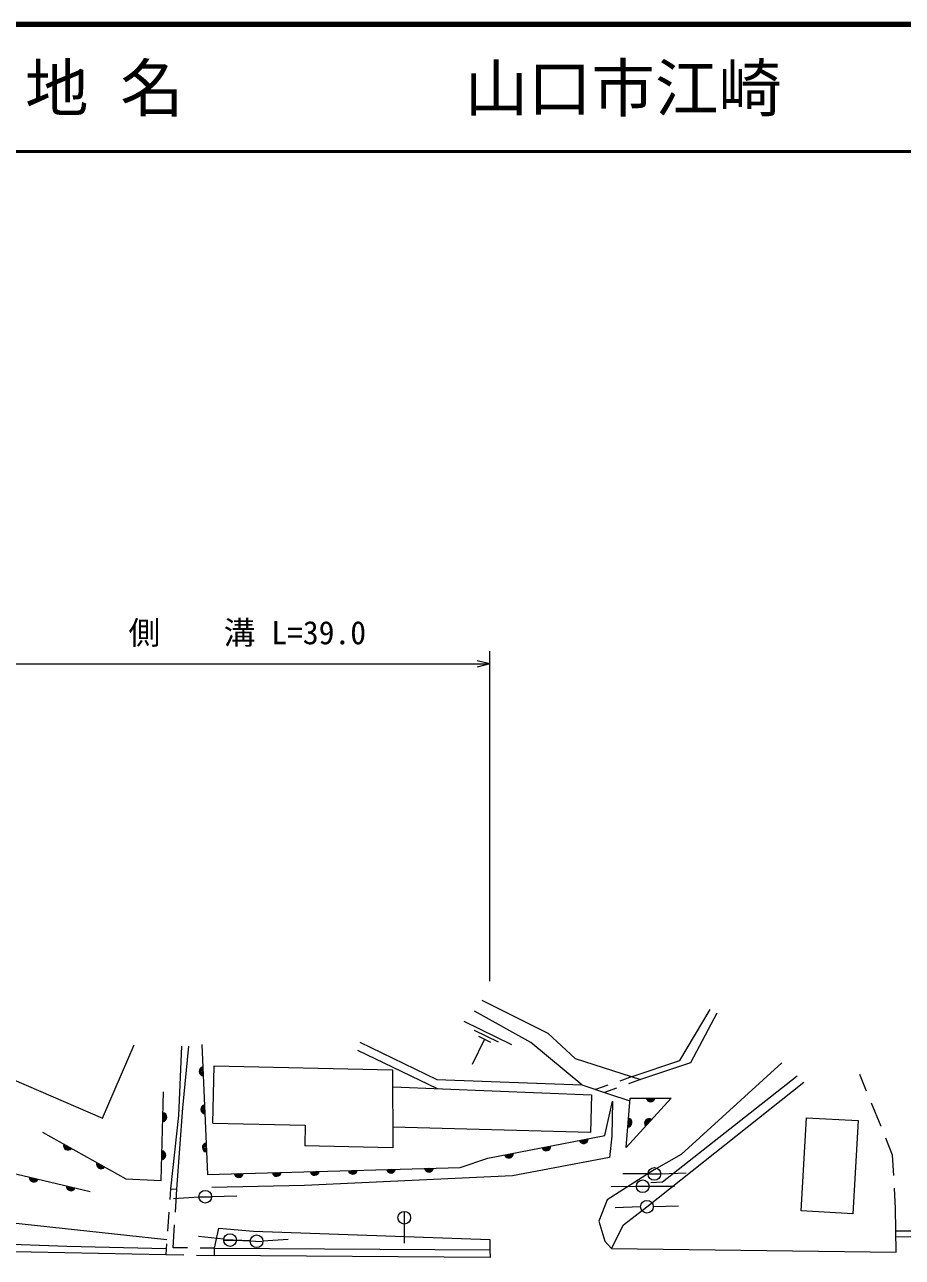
# Model space of a CAD drawing. Units: millimetres, scale not verified. Extents: x 40000 to 680000, y 20000 to 380000.
# Drawn here: x 370344 to 439527, y 282808 to 380000 of the extents above; entities that cross this region are included whole.
import ezdxf
from ezdxf.enums import TextEntityAlignment as Align

# ---------------------------------------------------------------- set-up
doc = ezdxf.new("R2010")
doc.units = ezdxf.units.MM
doc.header["$LTSCALE"] = 1000
for name, color, linetype, lineweight in [('M-BGD', 7, 'Continuous', 13), ('M-STR-HTXT', 7, 'Continuous', 13), ('M-STR-STRC', 7, 'Continuous', 13), ('M-TTL', 2, 'Continuous', 140), ('M-TTL-LINE', 7, 'Continuous', 50)]:
    doc.layers.add(name, color=color, linetype=linetype, lineweight=lineweight)
doc.layers.add('M-TTL-TXT', color=7, linetype='Continuous')
doc.styles.add('ＭＳ ゴシック', font='')
doc.styles.get('ＭＳ ゴシック').set_extended_font_data('MS Gothic')

msp = doc.modelspace()

# ---------------------------------------------------------------- linework, layer by layer
at = {"layer": 'M-BGD'}
for p, q in [((404967, 301440), (408722, 299586)), ((405783, 300726), (407660, 299799)), ((406598, 300012), (405609, 298010)), ((406128, 300244), (407067, 299781)), ((396581, 299143), (402848, 296117)), ((385174, 293375), (385269, 297900)), ((418221, 297054), (417245, 296710)), ((418888, 296840), (417939, 296492)), ((436712, 295898), (436174, 297218)), ((416302, 296378), (415327, 296034)), ((417000, 296148), (416051, 295800)), ((437845, 293121), (437090, 294973)), ((414956, 292648), (399362, 293070)), ((438762, 290875), (438223, 292195)), ((438849, 289269), (438762, 290875)), ((419484, 289389), (417484, 289405)), ((419484, 289385), (420484, 289385)), ((420483, 289405), (422482, 289484)), ((381844, 288223), (381782, 287368)), ((382230, 286372), (382351, 288189)), ((418567, 288404), (416567, 288356)), ((418567, 288416), (419567, 288416)), ((419567, 288418), (421567, 288429)), ((438990, 286664), (438903, 288270)), ((384079, 287554), (382084, 287410)), ((384077, 287590), (385077, 287590)), ((385077, 287602), (387077, 287650)), ((418890, 286782), (416891, 286714)), ((419890, 286811), (421889, 286858)), ((381709, 286370), (381600, 284874)), ((367904, 285679), (381551, 284202)), ((382041, 283558), (382163, 285375)), ((439011, 284907), (464763, 284763)), ((381527, 283877), (381465, 283022)), ((386043, 284231), (384056, 284462)), ((386039, 284173), (387039, 284173)), ((388130, 284102), (386132, 284192)), ((387039, 284151), (389037, 284061)), ((389128, 284109), (391125, 284230)), ((465052, 284155), (439017, 284433)), ((367871, 283309), (381465, 283022)), ((381465, 283022), (382885, 283000)), ((383180, 283545), (382041, 283558)), ((383884, 282985), (385304, 282964)), ((385319, 283520), (384180, 283533)), ((385304, 282964), (385319, 283520))]:
    msp.add_line(p, q, dxfattribs=at)
for points in [[(406367, 303078), (411581, 300493), (413729, 298497), (418888, 296840)], [(418221, 297054), (421976, 298327), (424375, 302361)], [(414260, 296410), (410245, 299756), (405814, 302210)], [(424917, 302068), (422833, 298154), (418888, 296840)], [(364424, 298986), (376467, 293776), (378973, 299569)], [(382701, 299458), (382470, 293984), (381844, 288223), (382351, 288189), (382800, 294604), (383273, 299458)], [(384308, 299595), (384748, 289347), (404683, 289898), (406859, 290618), (416077, 292411), (416669, 295118)], [(396765, 299782), (402845, 296837), (414260, 296410)], [(363962, 298118), (360759, 291485), (375512, 287997)], [(385269, 297900), (399350, 297604), (399366, 291444), (392415, 291598)], [(430037, 298155), (422096, 290920), (419965, 289719)], [(419965, 289719), (416252, 287338), (415592, 285664), (416066, 284074), (416590, 283499), (417554, 285376), (419390, 286799), (431760, 296609)], [(419711, 288721), (420624, 288772), (431246, 297110)], [(371754, 292688), (378320, 288989), (381116, 288854), (381300, 295868)], [(399354, 296256), (415037, 295632), (414956, 292648)], [(414260, 296410), (416372, 295695), (418055, 295150)], [(416669, 295118), (416618, 292361), (416432, 290686), (408795, 289240), (392405, 288479), (385090, 288318)], [(385174, 293375), (392449, 293222), (392415, 291598)], [(416590, 283499), (439031, 283225), (438990, 286664)], [(385319, 283520), (385656, 285113), (388394, 284878), (407000, 284219), (407019, 283409)], [(381499, 283484), (373676, 283674), (367889, 283884)], [(385319, 283520), (407019, 283409), (407027, 282808), (385304, 282964)]]:
    msp.add_lwpolyline(points, dxfattribs=at)
for points in [[(417752, 291480), (418073, 295371), (421304, 295354)], [(436033, 293590), (435627, 286249), (431559, 286474), (431965, 293815)]]:
    msp.add_lwpolyline(points, close=True, dxfattribs=at)
for centre in [(419984, 289385), (419067, 288416), (384577, 287590), (419390, 286799), (386539, 284173), (388629, 284079)]:
    msp.add_circle(centre, 500, dxfattribs=at)
for centre, radius, start, end in [((384453, 297470), 354, 101.25465, 263.65982), ((384453, 297470), 283, 103.47868, 261.43578), ((384453, 297470), 212, 107.22501, 257.68946), ((384453, 297470), 142, 114.93674, 249.97773), ((384453, 297470), 100, 125.2544, 239.66007), ((384582, 294473), 354, 101.25465, 263.65982), ((384582, 294473), 283, 103.47868, 261.43578), ((384582, 294473), 212, 107.22501, 257.68946), ((384582, 294473), 142, 114.93674, 249.97773), ((384582, 294473), 100, 125.2544, 239.66007), ((419689, 295416), 354, 188.49744, 350.90261), ((419689, 295416), 283, 190.72147, 348.67858), ((419689, 295416), 212, 194.4678, 344.93225), ((419689, 295416), 142, 202.17953, 337.22052), ((419689, 295416), 100, 212.49719, 326.90286), ((381193, 293862), 354, 277.29527, 79.70045), ((381193, 293862), 283, 279.51931, 77.47641), ((381193, 293862), 212, 283.26564, 73.73009), ((381193, 293862), 142, 290.97737, 66.01836), ((381193, 293862), 100, 301.29503, 55.70069), ((417858, 293430), 354, 274.075, 76.48018), ((417858, 293430), 283, 276.29904, 74.25614), ((417858, 293430), 212, 280.04537, 70.50982), ((417858, 293430), 142, 287.7571, 62.79809), ((419568, 293380), 354, 56.27564, 218.68081), ((419568, 293380), 283, 58.49967, 216.45678), ((419568, 293380), 212, 62.246, 212.71045), ((419568, 293380), 142, 69.95773, 204.99872), ((417858, 293430), 100, 298.07476, 52.48042), ((419568, 293380), 100, 80.27539, 194.68106), ((373757, 291622), 354, 159.40346, 321.80864), ((373757, 291622), 283, 161.6275, 319.5846), ((373757, 291622), 212, 165.37383, 315.83828), ((373757, 291622), 142, 173.08556, 308.12655), ((373757, 291622), 100, 183.40322, 297.80888), ((384710, 291476), 354, 101.25465, 263.65982), ((384710, 291476), 283, 103.47868, 261.43578), ((384710, 291476), 212, 107.22501, 257.68946), ((384710, 291476), 142, 114.93674, 249.97773), ((411457, 291568), 354, 199.80377, 2.20894), ((414402, 292141), 354, 199.80377, 2.20894), ((414402, 292141), 283, 202.0278, 359.98491), ((414402, 292141), 212, 205.77413, 356.23858), ((414402, 292141), 142, 213.48586, 348.52685), ((414402, 292141), 100, 223.80352, 338.20919), ((381115, 290863), 354, 277.29527, 79.70045), ((381115, 290863), 283, 279.51931, 77.47641), ((381115, 290863), 212, 283.26564, 73.73009), ((381115, 290863), 142, 290.97737, 66.01836), ((381115, 290863), 100, 301.29503, 55.70069), ((384710, 291476), 100, 125.2544, 239.66007), ((408513, 290995), 354, 199.80377, 2.20894), ((408513, 290995), 283, 202.0278, 359.98491), ((408513, 290995), 212, 205.77413, 356.23858), ((408513, 290995), 142, 213.48586, 348.52685), ((408513, 290995), 100, 223.80352, 338.20919), ((411457, 291568), 283, 202.0278, 359.98491), ((411457, 291568), 212, 205.77413, 356.23858), ((411457, 291568), 142, 213.48586, 348.52685), ((411457, 291568), 100, 223.80352, 338.20919), ((376371, 290149), 354, 159.40346, 321.80864), ((376371, 290149), 283, 161.6275, 319.5846), ((376371, 290149), 212, 165.37383, 315.83828), ((376371, 290149), 142, 173.08556, 308.12655), ((376371, 290149), 100, 183.40322, 297.80888), ((396213, 289718), 354, 190.38299, 352.78816), ((396213, 289718), 283, 192.60702, 350.56412), ((396213, 289718), 212, 196.35335, 346.8178), ((396213, 289718), 142, 204.06508, 339.10607), ((396213, 289718), 100, 214.38274, 328.78841), ((399212, 289801), 354, 190.38299, 352.78816), ((399212, 289801), 283, 192.60702, 350.56412), ((399212, 289801), 212, 196.35335, 346.8178), ((399212, 289801), 142, 204.06508, 339.10607), ((399212, 289801), 100, 214.38274, 328.78841), ((402211, 289884), 354, 190.38299, 352.78816), ((402211, 289884), 283, 192.60702, 350.56412), ((402211, 289884), 212, 196.35335, 346.8178), ((402211, 289884), 142, 204.06508, 339.10607), ((402211, 289884), 100, 214.38274, 328.78841), ((371067, 289103), 354, 175.49375, 337.89893), ((371067, 289103), 283, 177.71779, 335.67489), ((371067, 289103), 212, 181.46412, 331.92856), ((371067, 289103), 142, 189.17585, 324.21683), ((371067, 289103), 100, 199.49351, 313.89917), ((387217, 289469), 354, 190.38299, 352.78816), ((387217, 289469), 283, 192.60702, 350.56412), ((387217, 289469), 212, 196.35335, 346.8178), ((387217, 289469), 142, 204.06508, 339.10607), ((387217, 289469), 100, 214.38274, 328.78841), ((390216, 289552), 354, 190.38299, 352.78816), ((390216, 289552), 283, 192.60702, 350.56412), ((390216, 289552), 212, 196.35335, 346.8178), ((390216, 289552), 142, 204.06508, 339.10607), ((390216, 289552), 100, 214.38274, 328.78841), ((393214, 289635), 354, 190.38299, 352.78816), ((393214, 289635), 283, 192.60702, 350.56412), ((393214, 289635), 212, 196.35335, 346.8178), ((393214, 289635), 142, 204.06508, 339.10607), ((393214, 289635), 100, 214.38274, 328.78841), ((373987, 288413), 354, 175.49375, 337.89893), ((373987, 288413), 283, 177.71779, 335.67489), ((373987, 288413), 212, 181.46412, 331.92856), ((373987, 288413), 142, 189.17585, 324.21683), ((373987, 288413), 100, 199.49351, 313.89917)]:
    msp.add_arc(centre, radius, start, end, dxfattribs=at)
at = {"layer": 'M-STR-HTXT'}
for p, q in [((407000, 304594), (407000, 330594)), ((368789, 329594), (407000, 329594)), ((407000, 329594), (406000, 329844)), ((407000, 329594), (406000, 329344))]:
    msp.add_line(p, q, dxfattribs=at)
at = {"layer": 'M-STR-STRC'}
msp.add_line((400266, 286434), (400266, 283934), dxfattribs=at)
msp.add_circle((400266, 285934), 500, dxfattribs=at)
at = {"layer": 'M-TTL'}
msp.add_line((680000, 380000), (40000, 380000), dxfattribs=at)
at = {"layer": 'M-TTL-LINE'}
msp.add_line((40000, 370000), (680000, 370000), dxfattribs=at)

# ---------------------------------------------------------------- texts
at = {"layer": 'M-STR-HTXT', "style": 'ＭＳ ゴシック'}
msp.add_text('側\u3000\u3000溝 L=39.0', height=1833, dxfattribs=at).set_placement((387894, 330594), align=Align.BOTTOM_CENTER)
at = {"layer": 'M-TTL-TXT', "style": 'ＭＳ ゴシック'}
for s, p in [('地 名', (370380, 375000)), ('山口市江崎', (405024, 375000))]:
    msp.add_text(s, height=3666, dxfattribs=at).set_placement(p, align=Align.MIDDLE_LEFT)

doc.saveas('drawing.dxf')
